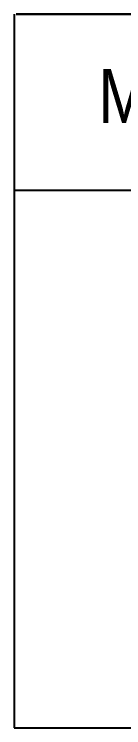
# Model space of a CAD drawing. Header units: millimetres. Extents: x 806395 to 2097197, y -233789 to 193681.
# Drawn here: x 2084173 to 2084680, y -170597 to -167300 of the extents above; entities that cross this region are included whole.
import ezdxf

# ---------------------------------------------------------------- set-up
doc = ezdxf.new("R2010")
doc.units = ezdxf.units.MM
doc.styles.add('style6', font='ARIALN.TTF', dxfattribs={"height": 300})

msp = doc.modelspace()

# ---------------------------------------------------------------- linework, layer by layer
at = {"color": 0, "lineweight": 25, "ltscale": 5}
for p, q in [((2084172.727, -167300.378), (2084172.727, -170596.623)), ((2090036.577, -167300.378), (2084180.915, -167300.378)), ((2084180.915, -167300.378), (2090036.577, -167300.378)), ((2090036.577, -168114.723), (2084172.727, -168114.723)), ((2084172.727, -170596.623), (2090036.577, -170596.623))]:
    msp.add_line(p, q, dxfattribs=at)

# ---------------------------------------------------------------- texts
at = {"color": 0, "lineweight": 25, "insert": (2084990.991, -167715.403), "char_height": 250, "attachment_point": 5, "style": 'style6'}
msp.add_mtext('\\A1;Mövqe', dxfattribs=at)

doc.saveas('drawing.dxf')
